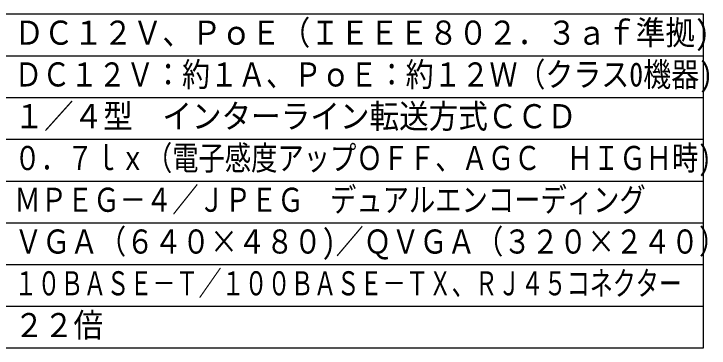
# Model space of a CAD drawing. Units: millimetres, scale not verified. Extents: x -63 to 63, y -57 to 57.
# Drawn here: x -20.1 to 63.2, y -56.5 to -16.5 of the extents above; entities that cross this region are included whole.
import ezdxf
from ezdxf.enums import TextEntityAlignment as Align

# ---------------------------------------------------------------- set-up
doc = ezdxf.new("R2010")
doc.units = ezdxf.units.MM
doc.header["$LTSCALE"] = 0.190236
doc.layers.add('0-0_MOJI1', color=2, linetype='Continuous')
doc.layers.add('0-2_WAKU', color=1, linetype='Continuous')
doc.styles.add('ＭＳ ゴシック', font='')
doc.styles.get('ＭＳ ゴシック').set_extended_font_data('MS Gothic')

msp = doc.modelspace()

# ---------------------------------------------------------------- linework, layer by layer
at = {"layer": '0-2_WAKU', "color": 4}
for p, q in [((-62.5001, -16.5), (62.5001, -16.5)), ((62.5001, -16.5), (62.5001, -56.5001)), ((62.5001, -56.5001), (-62.5001, -56.5001))]:
    msp.add_line(p, q, dxfattribs=at)
at = {"layer": '0-2_WAKU'}
for p, q in [((-62.5001, -21.5), (62.5001, -21.5)), ((-62.5001, -26.5), (62.5001, -26.5)), ((-62.5001, -31.5001), (62.5001, -31.5001)), ((-62.5001, -36.5001), (62.5001, -36.5001)), ((-62.5001, -41.5001), (62.5001, -41.5001)), ((-62.5001, -46.5001), (62.5001, -46.5001)), ((-62.5001, -51.5001), (62.5001, -51.5001))]:
    msp.add_line(p, q, dxfattribs=at)

# ---------------------------------------------------------------- texts
at = {"layer": '0-0_MOJI1', "style": 'ＭＳ ゴシック'}
for s, width, p in [('ＤＣ１２Ｖ、ＰｏＥ（ＩＥＥＥ８０２．３ａｆ準拠)', 0.9, (-20, -21.0552)), ('ＤＣ１２Ｖ：約１Ａ、ＰｏＥ：約１２Ｗ（クラス0機器)', 0.85, (-20, -26.0552)), ('１／４型\u3000インターライン転送方式ＣＣＤ', 0.9, (-20, -31.0552)), ('０．７ｌｘ（電子感度アップＯＦＦ、ＡＧＣ\u3000ＨＩＧＨ時)', 0.8, (-20, -36.0552)), ('ＭＰＥＧ－４／ＪＰＥＧ\u3000デュアルエンコーディング', 0.8, (-20, -41.0552)), ('ＶＧＡ（６４０×４８０)／ＱＶＧＡ（３２０×２４０）', 0.85, (-20, -46.0552)), ('１０ＢＡＳＥ－Ｔ／１００ＢＡＳＥ－ＴＸ、ＲＪ４５コネクター', 0.7, (-20, -51.0552)), ('２２倍', 0.9, (-20, -56.0552))]:
    msp.add_text(s, height=2.887, dxfattribs=dict(at, width=width)).set_placement(p, align=Align.BOTTOM_LEFT)

doc.saveas('drawing.dxf')
